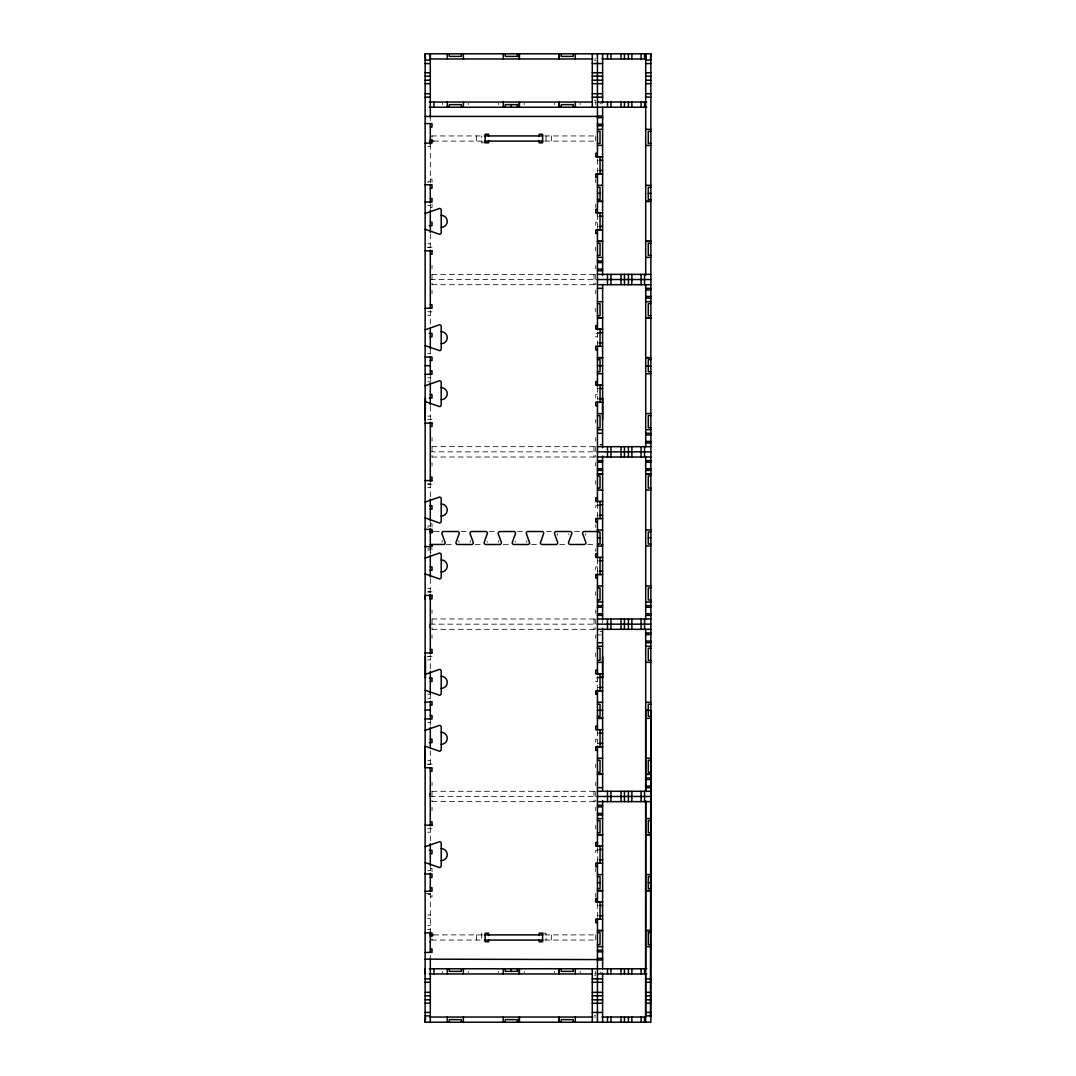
<?xml version="1.0" encoding="UTF-8"?>
<svg xmlns="http://www.w3.org/2000/svg" width="1076" height="1076" viewBox="0 0 1076 1076"><rect width="100%" height="100%" fill="white"/><g stroke="black" fill="none" stroke-linecap="round" stroke-linejoin="round"><path stroke-width="0.75" stroke-dasharray="5 3.75" d="M441.94 542.277L442.532 540.677M470.077 542.277L470.669 540.677M498.228 542.277L498.82 540.677M526.366 542.277L526.958 540.677M557.086 535.323L557.677 533.723M585.223 535.323L585.815 533.723M594.436 58.965L595.835 58.965M594.544 60.686L595.835 60.686M594.544 100.324L595.835 100.324M594.544 102.045L595.835 102.045M600.031 103.767L601.323 103.767M431.449 135.939L482.788 135.939M544.752 135.939L596.306 135.939M433.615 141.104L482.788 141.104M544.752 141.104L597.449 141.104M485.155 142.826L481.712 142.826L481.712 135.939M427.723 146.565L430.306 146.565M597.449 160.216L598.417 160.216M597.449 170.559L598.417 170.559M430.306 179.154L432.027 179.154L432.027 182.611L427.723 182.611M427.723 181.306L430.306 181.306M427.723 205.435L430.306 205.435M430.306 207.587L432.027 207.587L432.027 204.144M597.449 216.195L598.417 216.195M597.449 222.234L595.727 222.234L595.727 225.678L601.242 225.678M597.449 226.525L598.417 226.525M427.723 243.781L430.306 243.781M427.723 247.224L432.027 247.224M427.723 247.359L430.306 247.359M431.974 274.367L596.306 274.367M430.306 279.531L597.449 279.531M431.974 284.696L596.306 284.696M427.723 311.69L432.027 311.838M427.723 315.281L430.306 315.281M597.449 332.524L600.031 332.524M601.323 333.372L595.727 333.372L595.727 336.828L597.449 336.828M597.449 342.867L600.031 342.867M427.723 353.627L430.306 353.627M427.723 377.743L430.306 377.743M427.723 381.765L430.306 381.765M597.449 388.503L600.031 388.503M597.449 394.556L595.727 394.556L595.727 397.999L601.323 397.999M597.449 398.846L600.031 398.846M427.723 416.089L430.306 416.089M427.723 419.532L432.027 419.532M600.031 444.522L602.614 444.522M600.031 444.953L602.614 444.953M431.974 446.675L596.306 446.675M430.306 451.839L597.449 451.839M431.974 457.018L596.306 457.018M427.723 484.012L430.306 484.012M427.723 484.146L432.027 484.146M427.723 487.603L430.306 487.603M597.449 504.846L598.417 504.846M598.74 505.693L595.727 505.693L595.727 509.136L597.449 509.136M597.449 515.189L598.417 515.189M430.306 523.783L432.027 523.783L432.027 527.227L427.723 527.227M427.723 525.935L430.306 525.935M434.287 531.504L440.017 531.504M461.147 531.504L468.1 531.504M489.284 531.504L496.251 531.504M517.435 531.504L524.389 531.504M546.447 531.504L552.539 531.504M574.584 531.504L580.69 531.504M446.204 544.496L453.157 544.496M475.215 544.496L481.308 544.496M503.353 544.496L509.446 544.496M531.504 544.496L537.596 544.496M559.641 544.496L566.608 544.496M587.738 544.496L595.754 544.496M427.723 548.773L432.027 548.773L432.027 552.217L430.306 552.217M427.723 550.065L430.306 550.065M597.449 560.811L598.417 560.811M597.449 566.864L595.727 566.864L595.727 570.307L598.417 570.307M597.449 571.154L598.417 571.154M427.723 588.397L430.306 588.397M427.723 591.854L432.027 591.854M427.723 591.988L430.306 591.988M431.974 618.982L596.306 618.982M430.306 624.161L597.449 624.161M431.974 629.325L596.306 629.325M600.031 631.477L602.614 631.477M597.099 634.921L601.242 634.921M427.723 656.32L430.306 656.32M427.723 656.468L432.027 656.468M427.723 659.911L430.306 659.911M597.449 677.154L600.031 677.154M601.323 678.001L595.727 678.001L595.727 681.444L597.449 681.444M597.449 687.497L600.031 687.497M427.723 694.235L430.306 694.235M427.723 698.257L430.306 698.257M427.723 722.373L430.306 722.373M597.449 733.133L600.031 733.133M597.449 739.172L595.727 739.172L595.727 742.628L601.323 742.628M597.449 743.462L600.031 743.462M427.723 760.719L430.306 760.719M427.723 764.162L432.027 764.162M427.723 764.31L430.306 764.31M431.974 791.304L596.306 791.304M430.306 796.469L597.449 796.469M431.974 801.633L596.306 801.633M427.723 828.641L432.027 828.776M427.723 832.219L430.306 832.219M597.449 849.475L598.417 849.475M598.485 850.322L595.727 850.322L595.727 853.766L597.449 853.766M597.449 859.805L598.417 859.805M430.306 868.413L432.027 868.413L432.027 871.856M427.723 870.565L430.306 870.565M425.141 893.389L432.027 893.389L432.027 896.846L430.306 896.846M427.723 894.694L430.306 894.694M597.449 905.441L598.417 905.441M427.723 914.936L430.306 914.936M597.449 915.784L598.417 915.784M427.723 918.379L430.306 918.379M427.723 925.71L430.306 925.71M427.723 929.435L430.306 929.435M542.6 933.174L546.043 933.174L546.043 940.061M433.615 934.896L482.788 934.896M544.752 934.896L596.306 934.896M431.449 940.061L482.788 940.061M544.752 940.061L596.306 940.061M600.031 972.233L601.323 972.233M594.544 973.955L595.835 973.955M594.544 975.676L595.835 975.676M594.544 1015.314L595.835 1015.314M594.436 1017.035L595.835 1017.035M568.585 533.723L568.975 534.799M515.054 541.201L515.458 542.277M486.917 541.201L487.307 542.277M458.578 540.677L459.17 542.277M602.614 621.578L602.614 622.87M597.449 159.302L597.449 172.577M597.449 214.554L597.449 227.991M597.449 332.107L597.449 345.073M597.449 387.427L597.449 399.505M597.449 503.541L597.449 516.991M597.449 559.009L597.449 572.459M597.449 676.495L597.449 688.573M597.449 730.927L597.449 743.893M597.449 848.009L597.449 861.446M597.449 903.423L597.449 916.698M595.727 102.045L595.727 104.628M595.727 135.939L595.727 141.104M595.727 179.154L595.727 182.611M595.727 204.144L595.727 207.587M595.727 247.224L595.727 250.668M595.727 265.315L595.727 268.758M595.727 274.367L595.727 284.696M595.727 290.305L595.727 293.748M595.727 308.395L595.727 311.838M595.727 419.532L595.727 422.976M595.727 437.623L595.727 441.079M595.727 446.675L595.727 457.018M595.727 462.613L595.727 466.056M595.727 480.703L595.727 484.146M595.727 524.644L595.727 527.227M595.727 548.773L595.727 551.356M595.727 591.854L595.727 595.297M595.727 609.944L595.727 613.387M595.727 618.982L595.727 629.325M595.727 634.921L595.727 638.377M595.727 653.024L595.727 656.468M595.727 764.162L595.727 767.605M595.727 782.252L595.727 785.695M595.727 791.304L595.727 801.633M595.727 807.242L595.727 810.685M595.727 825.332L595.727 828.776M595.727 868.413L595.727 871.856M595.727 893.389L595.727 896.846M595.727 934.896L595.727 940.061M595.727 971.372L595.727 973.955M594.006 274.367L594.006 284.696M594.006 446.675L594.006 457.018M594.006 618.982L594.006 629.325M594.006 791.304L594.006 801.633M580.193 103.336L580.193 104.628M580.193 971.372L580.193 972.664M554.342 103.336L554.342 104.628M554.342 971.372L554.342 972.664M551.329 135.939L551.329 141.104M551.329 934.896L551.329 940.061M546.043 135.939L546.043 142.826M524.214 103.336L524.214 104.628M524.214 971.372L524.214 972.664M498.363 103.336L498.363 104.628M498.363 971.372L498.363 972.664M481.712 933.174L481.712 940.061M476.426 135.939L476.426 141.104M476.426 934.896L476.426 940.061M468.248 103.336L468.248 104.628M468.235 971.372L468.235 972.664M442.397 103.336L442.397 104.628M442.397 971.372L442.397 972.664M432.027 135.939L432.027 137.23M432.027 265.315L432.027 268.758M432.027 274.367L432.027 284.696M432.027 290.305L432.027 293.748M432.027 437.623L432.027 441.079M432.027 446.675L432.027 457.018M432.027 462.613L432.027 466.056M432.027 609.944L432.027 613.387M432.027 618.982L432.027 629.325M432.027 634.921L432.027 638.377M432.027 782.252L432.027 785.695M432.027 791.304L432.027 801.633M432.027 807.242L432.027 810.685M432.027 938.77L432.027 940.061M430.306 117.849L430.306 120.714M430.306 144.413L430.306 182.826M430.306 204.359L430.306 210.466M430.306 233.949L430.306 248.879M430.306 310.278L430.306 325.382M430.306 348.893L430.306 355.618M430.306 375.78L430.306 382.774M430.306 406.029L430.306 421.16M430.306 482.936L430.306 497.421M430.306 521.847L430.306 527.227M430.306 548.773L430.306 554.153M430.306 578.579L430.306 593.064M430.306 654.84L430.306 669.971M430.306 693.213L430.306 700.22M430.306 720.382L430.306 727.107M430.306 750.618L430.306 765.722M430.306 827.121L430.306 842.051M430.306 865.534L430.306 871.641M430.306 893.174L430.306 930.727M430.306 955.286L430.306 958.151"/><path stroke-width="1.5" d="M425.571 58.965L425.141 53.8L650.859 53.8L650.859 1022.2L425.141 1022.2L425.571 1017.035M425.141 973.955L425.141 968.777M425.141 959.146L597.449 959.59M425.141 873.295L425.141 874.008L432.027 874.008L432.027 877.451L430.306 877.451M425.141 702.238L432.027 701.7L432.027 705.143L430.306 705.143M425.141 599.023L425.141 595.432L432.027 595.297M425.141 419.532L425.464 397.999M430.306 58.965L430.306 53.8L430.306 117.163M430.306 942.643L430.306 941.863M430.306 796.469L430.306 793.308M430.306 709.662L425.141 710.308M430.306 627.752L430.306 624.161M430.306 599.023L430.306 595.432M602.614 678.001L602.614 656.468M602.614 419.532L602.614 397.999M645.694 366.391L645.694 365.692L650.859 366.23M645.694 58.965L645.627 53.8M645.694 973.457L645.694 1017.035L601.968 1017.035M645.694 968.427L645.694 800.826M645.694 790.766L645.694 710.308L650.859 710.308L650.429 1017.035M648.277 366.23L648.277 359.653L650.859 359.653M597.449 531.504L584.107 531.517A1.722 1.722 0 0 0 582.627 533.629L585.842 542.371A1.722 1.722 0 0 1 584.362 544.483L570.132 544.496A1.722 1.722 0 0 1 569.46 544.308L568.975 543.945A1.722 1.722 0 0 1 568.558 542.371L571.773 533.629A1.722 1.722 0 0 0 571.275 531.974L570.683 531.611A1.722 1.722 0 0 0 570.092 531.504L555.969 531.517A1.722 1.722 0 0 0 554.49 533.629L557.704 542.371A1.722 1.722 0 0 1 557.274 543.945L556.79 544.308A1.722 1.722 0 0 1 556.117 544.496L541.995 544.496A1.722 1.722 0 0 1 540.367 542.761L543.676 533.333A1.722 1.722 0 0 0 542.143 531.517L528.02 531.504A1.722 1.722 0 0 0 526.298 533.333L529.594 542.761A1.722 1.722 0 0 1 527.98 544.496L513.844 544.496A1.722 1.722 0 0 1 512.27 542.371L515.458 533.723A1.722 1.722 0 0 0 513.803 531.504L499.385 531.571A1.722 1.722 0 0 0 498.228 533.723L501.403 542.371A1.722 1.722 0 0 1 499.829 544.496L485.706 544.496A1.722 1.722 0 0 1 485.034 544.308L484.55 543.945A1.722 1.722 0 0 1 484.133 542.371L487.307 533.723A1.722 1.722 0 0 0 485.666 531.504L471.638 531.504A1.722 1.722 0 0 0 470.051 533.629L473.265 542.371A1.722 1.722 0 0 1 471.691 544.496L457.461 544.483A1.722 1.722 0 0 1 455.982 542.371L459.196 533.629A1.722 1.722 0 0 0 457.717 531.517L443.393 531.517A1.722 1.722 0 0 0 441.913 533.629L445.114 542.371A1.722 1.722 0 0 1 443.931 544.429L430.306 544.496M429.835 58.965L592.863 58.965M601.968 58.965L646.165 58.965M650.429 58.965L650.859 53.8M425.141 60.122L430.306 60.122M645.694 60.122L650.859 60.122M425.141 63.565L430.306 63.565M592.284 63.565L602.614 63.565M645.694 63.565L650.859 63.565M425.141 72.778L430.306 72.778M592.284 72.751L602.614 72.751M645.694 72.778L650.859 72.778M425.141 76.221L430.306 76.221M592.284 76.194L602.614 76.194M645.694 76.221L650.859 76.221M425.141 80.216L430.306 80.216M592.284 80.216L602.614 80.216M645.694 80.216L650.859 80.216M425.141 83.672L430.306 83.672M592.284 83.672L602.614 83.672M645.694 83.672L650.859 83.672M425.141 93.72L430.306 93.72M592.284 93.72L602.614 93.72M645.694 93.72L650.859 93.72M425.141 97.163L430.306 97.163M592.284 97.163L602.614 97.163M645.694 97.163L650.859 97.163M429.27 102.045L592.432 102.045M597.449 102.045L646.73 102.045M429.27 107.223L646.73 107.223M597.449 116.02L602.614 116.02M425.141 116.41L597.449 116.41M597.449 117.647L602.614 117.647M425.141 123.592L432.027 123.592L432.027 127.035L430.306 127.035M597.449 124.143L602.614 124.143M597.449 125.771L602.614 125.771M597.449 129.402L602.614 129.335M645.694 129.335L650.859 129.402M597.449 131.366L600.031 131.366L600.031 143.431L597.449 143.431M650.859 131.366L648.277 131.366L648.277 143.431L650.859 143.431M484.375 135.939L542.815 135.939M430.306 139.665L432.027 139.665L432.027 143.121L425.141 143.121M429.875 141.104L433.615 141.104M484.375 141.104L542.815 141.104M597.449 145.394L602.614 145.394M645.694 145.394L650.859 145.475M597.449 153.317L595.727 153.317L595.727 156.76L602.614 156.773M600.031 160.216L602.614 160.216M600.031 170.559L602.614 170.559M602.614 174.003L595.727 173.989L595.727 177.432L597.449 177.432M425.141 184.763L432.027 184.763L432.027 188.206L430.306 188.206M597.449 185.381L602.614 185.301M645.694 185.381L650.859 185.301M597.449 187.345L600.031 187.345L600.031 199.41L597.449 199.41M650.859 187.345L648.277 187.345L648.277 199.41L650.859 199.41M597.449 193.371L600.031 193.371M648.277 193.371L650.859 193.371M430.306 198.549L432.027 198.549L432.027 201.992L425.141 201.992M597.449 209.309L595.727 209.309L595.727 212.766L602.614 212.739M600.031 216.195L602.614 216.195M430.306 222.234L432.027 222.234L432.027 225.678L429.27 225.678M600.031 226.525L602.614 226.525M602.614 229.982L595.727 229.995L595.727 233.438L597.449 233.438M597.449 241.28L602.614 241.28M645.694 241.28L650.859 241.28M597.449 241.347L602.614 241.347M645.694 241.347L650.859 241.347M597.449 243.31L600.031 243.31L600.031 255.375L597.449 255.375M650.859 243.31L648.277 243.31L648.277 255.375L650.859 255.375M430.306 250.668L432.027 250.668M425.141 250.816L432.027 250.816L432.027 254.259L430.306 254.259M597.449 257.339L602.614 257.42M645.694 257.339L650.859 257.42M597.449 260.984L602.614 260.984M597.449 262.598L602.614 262.598M597.449 269.108L602.614 269.108M597.449 270.722L602.614 270.722M597.449 274.367L650.859 274.367M597.449 279.531L650.859 279.531M597.449 284.696L650.859 284.696M597.449 288.328L602.614 288.328M645.694 288.328L650.859 288.328M645.694 289.955L650.859 289.955M645.694 296.451L650.859 296.451M645.694 298.079L650.859 298.079M597.449 301.643L602.614 301.71M645.694 301.643L650.859 301.643M597.449 303.688L600.031 303.688L600.031 315.739L597.449 315.739M650.859 303.688L648.277 303.688L648.277 315.739L650.859 315.739M430.306 304.804L432.027 304.804L432.027 308.247L425.141 308.247M597.449 325.625L595.727 325.625L595.727 329.068L602.614 329.081M600.031 332.524L602.614 332.524M429.27 333.372L432.027 333.372L432.027 336.828L430.306 336.828M600.031 342.867L602.614 342.867M602.614 346.311L595.727 346.297L595.727 349.754L597.449 349.754M425.141 357.071L432.027 357.071L432.027 360.514L430.306 360.514M597.449 357.622L602.614 357.622M645.694 357.622L650.859 357.622M597.449 357.689L602.614 357.689M645.694 357.689L650.859 357.689M597.449 359.653L600.031 359.653L600.031 371.718L597.449 371.718M425.141 365.692L430.306 365.692M597.449 365.692L602.614 365.692M430.306 370.857L432.027 370.857L432.027 374.3L425.141 374.3M650.859 371.718L648.277 371.718L648.277 366.069M597.449 373.681L602.614 373.762M645.694 373.762L650.859 373.681M597.449 381.63L595.727 381.63L595.727 385.074L602.614 385.06M600.031 388.503L602.614 388.503M430.306 394.556L432.027 394.556L432.027 397.999L429.27 397.999M600.031 398.846L602.614 398.846M602.614 402.29L595.727 402.303L595.727 405.746L597.449 405.746M597.449 413.587L602.614 413.668M645.694 413.587L650.859 413.587M597.449 415.632L600.031 415.632L600.031 427.697L597.449 427.697M650.859 415.632L648.277 415.632L648.277 427.697L650.859 427.697M430.306 422.976L432.027 422.976M425.141 423.124L432.027 423.124L432.027 426.567L430.306 426.567M597.449 429.66L602.614 429.727M645.694 429.66L650.859 429.66M597.449 433.292L602.614 433.292M645.694 433.292L650.859 433.292M645.694 434.919L650.859 434.919M645.694 441.416L650.859 441.416M645.694 443.043L650.859 443.043M597.449 446.675L650.859 446.675M597.449 451.839L650.859 451.839M597.449 457.018L650.859 457.018M597.449 460.649L602.614 460.649M645.694 460.649L650.859 460.649M597.449 462.276L602.614 462.276M645.694 462.276L650.859 462.276M597.449 468.773L602.614 468.773M645.694 468.773L650.859 468.773M597.449 470.4L602.614 470.4M645.694 470.4L650.859 470.4M597.449 473.951L602.614 473.951M645.694 473.951L650.859 473.951M597.449 474.032L602.614 474.032M645.694 474.032L650.859 474.032M597.449 475.995L600.031 475.995L600.031 488.06L597.449 488.06M650.859 475.995L648.277 475.995L648.277 488.06L650.859 488.06M430.306 477.112L432.027 477.112L432.027 480.569L425.141 480.569M430.306 480.703L432.027 480.703M597.449 490.024L602.614 490.091M645.694 490.024L650.859 490.091M597.449 497.932L595.727 497.932L595.727 501.389L602.614 501.403M600.031 504.846L602.614 504.846M429.875 505.693L432.027 505.693L432.027 509.136L430.306 509.136M600.031 515.189L602.614 515.189M602.614 518.632L595.727 518.619L595.727 522.062L597.449 522.062M425.141 529.379L432.027 529.379L432.027 532.835L430.306 532.835M597.449 529.93L602.614 529.997M645.694 529.997L650.859 529.93M429.714 531.504L433.144 531.504M597.449 531.974L600.031 531.974L600.031 544.026L597.449 544.026M650.859 531.974L648.277 531.974L648.277 544.026L650.859 544.026M597.449 538L600.031 538M648.277 538L650.859 538M601.471 544.496L602.614 544.496M597.449 546.07L602.614 546.07M645.694 546.07L650.859 546.003M425.141 546.621L432.027 546.621L432.027 544.496M597.449 553.938L595.727 553.938L595.727 557.381L602.614 557.368M600.031 560.811L602.614 560.811M430.306 566.864L432.027 566.864L432.027 570.307L429.875 570.307M600.031 571.154L602.614 571.154M602.614 574.597L595.727 574.611L595.727 578.068L597.449 578.068M597.449 585.976L602.614 585.909M645.694 585.909L650.859 585.909M597.449 587.94L600.031 587.94L600.031 600.005L597.449 600.005M650.859 587.94L648.277 587.94L648.277 600.005L650.859 600.005M430.306 598.888L432.027 598.888L432.027 595.432M597.449 601.968L602.614 602.049M645.694 602.049L650.859 602.049M597.449 605.6L602.614 605.6M645.694 605.6L650.859 605.6M597.449 607.227L602.614 607.227M645.694 607.227L650.859 607.227M597.449 613.724L602.614 613.724M645.694 613.724L650.859 613.724M597.449 615.351L602.614 615.351M645.694 615.351L650.859 615.351M597.449 618.982L650.859 618.982M597.449 624.161L650.859 624.161M597.449 629.325L650.859 629.325M645.694 632.957L650.859 632.957M645.694 634.584L650.859 634.584M645.694 641.081L650.859 641.081M597.449 642.708L602.614 642.708M645.694 642.708L650.859 642.708M597.449 646.34L602.614 646.273M645.694 646.273L650.859 646.34M597.449 648.303L600.031 648.303L600.031 660.368L597.449 660.368M650.859 648.303L648.277 648.303L648.277 660.368L650.859 660.368M430.306 649.433L432.027 649.433L432.027 652.876M425.141 652.876L432.027 653.024M425.464 656.468L425.464 678.001M597.449 662.413L602.614 662.332M645.694 662.332L650.859 662.332M597.449 670.254L595.727 670.254L595.727 673.697L600.031 673.697L600.031 690.927M597.449 673.71L602.614 673.71M600.031 677.154L602.614 677.154M429.27 678.001L432.027 678.001L432.027 681.444L430.306 681.444M600.031 687.497L602.614 687.497M602.614 690.94L595.727 690.927L595.727 694.37L597.449 694.37M597.449 702.319L602.614 702.238M645.694 702.319L650.859 702.319M597.449 704.282L600.031 704.282L600.031 716.347L597.449 716.347M650.859 704.282L648.277 704.282L648.277 709.931M597.449 710.308L602.614 710.308M430.306 715.486L432.027 715.486L432.027 718.929L425.141 718.929M650.859 716.347L648.277 716.347L648.277 709.77M597.449 718.311L602.614 718.311M597.449 718.378L602.614 718.378M645.694 718.378L650.859 718.311M597.449 726.246L595.727 726.246L595.727 729.703L602.614 729.689M600.031 733.133L602.614 733.133M430.306 739.172L432.027 739.172L432.027 742.628L429.27 742.628M600.031 743.462L602.614 743.462M602.614 746.919L595.727 746.932L595.727 750.375L597.449 750.375M597.449 758.217L602.614 758.284M645.694 758.217L650.859 758.217M597.449 760.261L600.031 760.261L600.031 772.312L597.449 772.312M650.859 760.261L648.277 760.261L648.277 772.312L650.859 772.312M430.306 771.196L432.027 771.196L432.027 767.753L425.141 767.753L425.141 746.3A1.722 1.722 0 0 1 425.625 746.367L439.492 751.223A1.722 1.722 0 0 0 441.214 749.501L441.214 727.094A1.722 1.722 0 0 0 439.492 725.372L425.625 730.227A1.722 1.722 0 0 1 425.141 730.308M597.449 774.29L602.614 774.29M645.694 774.29L650.859 774.29M597.449 774.357L602.614 774.357M645.694 774.357L650.859 774.357M645.694 777.921L650.859 777.921M645.694 779.549L650.859 779.549M645.694 786.045L650.859 786.045M597.449 787.672L602.614 787.672M645.694 787.672L650.859 787.672M597.449 791.304L650.859 791.304M597.449 796.469L650.859 796.469M597.449 801.633L650.859 801.633M597.449 805.278L602.614 805.278M597.449 806.892L602.614 806.892M597.449 813.402L602.614 813.402M597.449 815.016L602.614 815.016M597.449 818.58L602.614 818.661M645.694 818.661L650.859 818.58M597.449 820.625L600.031 820.625L600.031 832.69L597.449 832.69M650.859 820.625L648.277 820.625L648.277 832.69L650.859 832.69M430.306 821.741L432.027 821.741L432.027 825.184L425.141 825.184M430.306 825.332L432.027 825.332M597.449 834.653L602.614 834.653M645.694 834.653L650.859 834.653M597.449 834.72L602.614 834.72M645.694 834.72L650.859 834.72M597.449 842.562L595.727 842.562L595.727 846.005L602.614 846.018M600.031 849.475L602.614 849.475M429.27 850.322L432.027 850.322L432.027 853.766L430.306 853.766M600.031 859.805L602.614 859.805M602.614 863.261L595.727 863.234L595.727 866.691L597.449 866.691M597.449 874.559L602.614 874.627M645.694 874.627L650.859 874.559M597.449 876.59L600.031 876.59L600.031 888.655L597.449 888.655M650.859 876.59L648.277 876.59L648.277 888.655L650.859 888.655M597.449 882.629L600.031 882.629M648.277 882.629L650.859 882.629M430.306 887.794L432.027 887.794L432.027 891.237L425.141 891.237M597.449 890.619L602.614 890.619M645.694 890.619L650.859 890.619M597.449 890.699L602.614 890.699M645.694 890.699L650.859 890.699M597.449 898.568L595.727 898.568L595.727 902.011L602.614 901.997M600.031 905.441L602.614 905.441M600.031 915.784L602.614 915.784M602.614 919.227L595.727 919.24L595.727 922.683L597.449 922.683M597.449 932.569L600.031 932.569L600.031 944.634L597.449 944.634M650.859 932.569L648.277 932.569L648.277 944.634L650.859 944.634M425.141 932.879L432.027 932.879L432.027 936.335L430.306 936.335M429.875 934.896L433.615 934.896M484.375 934.896L542.815 934.896M484.375 940.061L542.815 940.061M597.449 946.598L602.614 946.665M645.694 946.598L650.859 946.665M430.306 948.965L432.027 948.965L432.027 952.408L425.141 952.408M597.449 950.229L602.614 950.229M597.449 951.857L602.614 951.857M597.449 958.353L602.614 958.353M597.449 959.98L602.614 959.98M429.27 968.777L646.73 968.777M429.27 973.955L592.432 973.955M597.449 973.955L646.73 973.955M425.141 978.837L430.306 978.837M592.284 978.837L602.614 978.837M645.694 978.837L650.859 978.837M425.141 982.28L430.306 982.28M592.284 982.28L602.614 982.28M645.694 982.28L650.859 982.28M425.141 992.328L430.306 992.328M592.284 992.328L602.614 992.328M645.694 992.328L650.859 992.328M425.141 995.784L430.306 995.784M592.284 995.784L602.614 995.784M645.694 995.784L650.859 995.784M425.141 999.779L430.306 999.779M592.284 999.806L602.614 999.806M645.694 999.779L650.859 999.779M425.141 1003.222L430.306 1003.222M645.694 1003.222L650.859 1003.222M592.284 1003.249L602.614 1003.249M425.141 1012.435L430.306 1012.435M592.284 1012.435L602.614 1012.435M645.694 1012.435L650.859 1012.435M425.141 1015.878L430.306 1015.878M645.694 1015.878L650.859 1015.878M429.835 1017.035L592.863 1017.035M645.627 1022.2L645.694 801.633M645.694 53.8L645.694 275.174M645.694 284.696L645.694 446.675M645.694 456.466L645.694 619.534M645.694 629.325L645.694 791.304M644.537 53.8L644.551 58.965M644.551 102.045L644.551 107.223M644.551 274.367L644.551 284.696M644.551 446.675L644.551 457.018M644.551 618.982L644.551 629.325M644.551 791.304L644.551 801.633M644.551 968.777L644.551 973.955M644.551 1017.035L644.537 1022.2M641.094 53.8L641.108 58.965M641.094 102.045L641.094 107.223M641.094 274.367L641.094 284.696M641.094 446.675L641.094 457.018M641.094 618.982L641.094 629.325M641.094 791.304L641.094 801.633M641.094 968.777L641.094 973.955M641.094 1017.035L641.108 1022.2M631.894 53.8L631.881 58.965M631.881 102.045L631.881 107.223M631.881 274.367L631.881 284.696M631.881 446.675L631.881 457.018M631.881 618.982L631.881 629.325M631.881 791.304L631.881 801.633M631.881 968.777L631.881 973.955M631.881 1017.035L631.894 1022.2M628.438 53.8L628.438 58.965M628.438 102.045L628.438 107.223M628.438 274.367L628.438 284.696M628.438 446.675L628.438 457.018M628.438 618.982L628.438 629.325M628.438 791.304L628.438 801.633M628.438 968.777L628.438 973.955M628.438 1017.035L628.438 1022.2M624.443 53.8L624.443 58.965M624.443 102.045L624.443 107.223M624.443 274.367L624.443 284.696M624.443 446.675L624.443 457.018M624.443 618.982L624.443 629.325M624.443 791.304L624.443 801.633M624.443 968.777L624.443 973.955M624.443 1017.035L624.443 1022.2M620.986 53.8L621.013 58.965M621 102.045L621 107.223M621 274.367L621 284.696M621 446.675L621 457.018M621 618.982L621 629.325M621 791.304L621 801.633M621 968.777L621 973.955M621 1017.035L621.013 1022.2M610.939 53.8L610.953 58.965M610.939 102.045L610.939 107.223M610.939 274.367L610.939 284.696M610.939 446.675L610.939 457.018M610.939 618.982L610.939 629.325M610.939 791.304L610.939 801.633M610.939 968.777L610.939 973.955M610.939 1017.035L610.966 1022.2M607.496 53.8L607.496 58.965M607.496 102.045L607.496 107.223M607.496 274.367L607.496 284.696M607.496 446.675L607.496 457.018M607.496 618.982L607.496 629.325M607.496 791.304L607.496 801.633M607.496 968.777L607.496 973.955M607.496 1017.035L607.496 1022.2M602.614 53.8L602.614 102.906M602.614 107.089L602.614 275.456M602.614 284.696L602.614 447.777M602.614 455.982L602.614 620.018M602.614 628.223L602.614 791.304M602.614 800.544L602.614 968.911M602.614 973.094L602.614 1022.2M600.031 156.76L600.031 173.989M600.031 212.766L600.031 229.995M600.031 329.068L600.031 346.297M600.031 385.074L600.031 402.303M600.031 501.389L600.031 518.619M600.031 557.381L600.031 574.611M600.031 729.703L600.031 746.932M600.031 846.005L600.031 863.234M600.031 902.011L600.031 919.24M597.449 53.8L597.449 157.647M597.449 173.787L597.449 214.097M597.449 229.134L597.449 329.928M597.449 345.88L597.449 386.297M597.449 401.442L597.449 502.25M597.449 517.892L597.449 558.108M597.449 573.75L597.449 674.558M597.449 689.703L597.449 730.12M597.449 746.072L597.449 846.866M597.449 861.903L597.449 902.213M597.449 918.353L597.449 1022.2M592.284 53.8L592.284 107.223M592.284 968.777L592.284 1022.2M575.337 53.8L575.256 58.965M575.256 102.045L575.337 107.223M575.337 968.777L575.256 973.955M575.337 1017.035L575.256 1022.2M573.293 53.8L573.293 56.382L561.228 56.382L561.228 53.8M573.293 107.223L573.293 104.628L561.228 104.628L561.228 107.223M573.293 968.777L573.293 971.372L561.228 971.372L561.228 968.777M573.293 1022.2L573.293 1019.618L561.228 1019.618L561.228 1022.2M539.143 136.262L539.143 134.218L542.6 134.218L542.6 142.826L539.143 142.826L539.143 140.458M539.143 935.542L539.143 933.174L542.6 933.174L542.6 941.782L539.143 941.782L539.143 939.738M517.327 53.8L517.327 56.382L505.263 56.382L505.263 53.8M517.327 107.223L517.327 104.628L505.263 104.628L505.263 107.223M517.327 968.777L517.327 971.372L505.263 971.372L505.263 968.777M517.327 1022.2L517.327 1019.618L505.263 1019.618L505.263 1022.2M511.288 104.628L511.288 107.223M511.288 968.777L511.288 971.372M503.218 53.8L503.299 58.965M503.218 102.045L503.299 107.223M503.299 968.777L503.218 973.955M503.299 1017.035L503.218 1022.2M488.598 136.262L488.598 134.218L485.155 134.218L485.155 142.826L488.598 142.826L488.598 140.458M488.598 935.542L488.598 933.174L485.155 933.174L485.155 941.782L488.598 941.782L488.598 939.738M463.312 53.8L463.393 58.965M463.393 102.045L463.312 107.223M463.393 968.777L463.312 973.955M463.393 1017.035L463.312 1022.2M461.348 53.8L461.348 56.382L449.284 56.382L449.284 53.8M461.348 107.223L461.348 104.628L449.284 104.628L449.284 107.223M461.348 968.777L461.348 971.372L449.284 971.372L449.284 968.777M461.348 1022.2L461.348 1019.618L449.284 1019.618L449.284 1022.2M447.253 53.8L447.32 58.965M447.253 102.045L447.32 107.223M447.253 968.777L447.32 973.955M447.32 1017.035L447.253 1022.2M433.937 102.045L433.937 107.223M433.937 968.777L433.937 973.955M430.306 123.592L430.306 144.413M430.306 184.547L430.306 203.001M430.306 210.466L430.306 232.389M430.306 250.17L430.306 308.395M430.306 328.462L430.306 348.597M430.306 356.613L430.306 374.946M430.306 382.774L430.306 404.697M430.306 422.263L430.306 481.429M430.306 498.995L430.306 520.905M430.306 528.948L430.306 547.052M430.306 555.095L430.306 577.005M430.306 594.571L430.306 653.737M430.306 671.303L430.306 693.213M430.306 701.054L430.306 719.387M430.306 727.403L430.306 747.538M430.306 767.605L430.306 825.83M430.306 843.611L430.306 865.534M430.306 873.147L430.306 891.453M430.306 931.587L430.306 952.408M430.306 958.837L430.306 1022.2M425.141 53.8L425.141 1022.2M425.141 502.008A1.722 1.722 0 0 0 425.625 501.941L439.492 497.085A1.722 1.722 0 0 1 441.214 498.807L441.214 521.214A1.722 1.722 0 0 1 439.492 522.936L425.625 518.081A1.722 1.722 0 0 0 425.141 518.013M441.214 503.985A6.026 6.026 0 0 1 447.253 510.011A6.026 6.026 0 0 1 441.214 516.05M425.141 329.7A1.722 1.722 0 0 0 425.625 329.633L439.492 324.777A1.722 1.722 0 0 1 441.214 326.499L441.214 348.906A1.722 1.722 0 0 1 439.492 350.628L425.625 345.773A1.722 1.722 0 0 0 425.141 345.692M441.214 331.664A6.026 6.026 0 0 1 447.253 337.703A6.026 6.026 0 0 1 441.214 343.728M425.141 385.679A1.722 1.722 0 0 0 425.625 385.598L439.492 380.756A1.722 1.722 0 0 1 441.214 382.478L441.214 404.872A1.722 1.722 0 0 1 439.492 406.594L425.625 401.738A1.722 1.722 0 0 0 425.141 401.671M441.214 387.642A6.026 6.026 0 0 1 447.253 393.668A6.026 6.026 0 0 1 441.214 399.707M425.141 229.363A1.722 1.722 0 0 1 425.625 229.43L439.492 234.286A1.722 1.722 0 0 0 441.214 232.564L441.214 210.156A1.722 1.722 0 0 0 439.492 208.435L425.625 213.29A1.722 1.722 0 0 1 425.141 213.357M441.214 215.334A6.026 6.026 0 0 1 447.253 221.36A6.026 6.026 0 0 1 441.214 227.386M425.141 846.637A1.722 1.722 0 0 0 425.625 846.57L439.492 841.714A1.722 1.722 0 0 1 441.214 843.436L441.214 865.844A1.722 1.722 0 0 1 439.492 867.565L425.625 862.71A1.722 1.722 0 0 0 425.141 862.643M441.214 848.614A6.026 6.026 0 0 1 447.253 854.64A6.026 6.026 0 0 1 441.214 860.665M425.141 557.987A1.722 1.722 0 0 0 425.625 557.919L439.492 553.064A1.722 1.722 0 0 1 441.214 554.786L441.214 577.193A1.722 1.722 0 0 1 439.492 578.915L425.625 574.059A1.722 1.722 0 0 0 425.141 573.992M441.214 559.95A6.026 6.026 0 0 1 447.253 565.989A6.026 6.026 0 0 1 441.214 572.015M441.214 732.272A6.026 6.026 0 0 1 447.253 738.297A6.026 6.026 0 0 1 441.214 744.336M425.141 690.321A1.722 1.722 0 0 1 425.625 690.402L439.492 695.244A1.722 1.722 0 0 0 441.214 693.522L441.214 671.128A1.722 1.722 0 0 0 439.492 669.406L425.625 674.262A1.722 1.722 0 0 1 425.141 674.329M441.214 676.293A6.026 6.026 0 0 1 447.253 682.332A6.026 6.026 0 0 1 441.214 688.358M602.614 201.373L597.449 201.373L602.614 201.441M650.859 201.373L645.694 201.373L650.859 201.441M602.614 317.716L597.449 317.716L602.614 317.783M650.859 317.716L645.694 317.716L650.859 317.783M602.614 930.525L597.449 930.525L602.614 930.606M650.859 930.525L645.694 930.525L650.859 930.606M559.264 58.965L559.264 53.8L559.197 58.965M559.264 107.223L559.264 102.045L559.197 107.223M559.264 973.955L559.264 968.777L559.197 973.955M559.264 1022.2L559.264 1017.035L559.197 1022.2M519.358 58.965L519.358 53.8L519.291 58.965M519.358 107.223L519.358 102.045L519.291 107.223M519.358 973.955L519.358 968.777L519.291 973.955M519.358 1022.2L519.358 1017.035L519.291 1022.2"/></g></svg>
